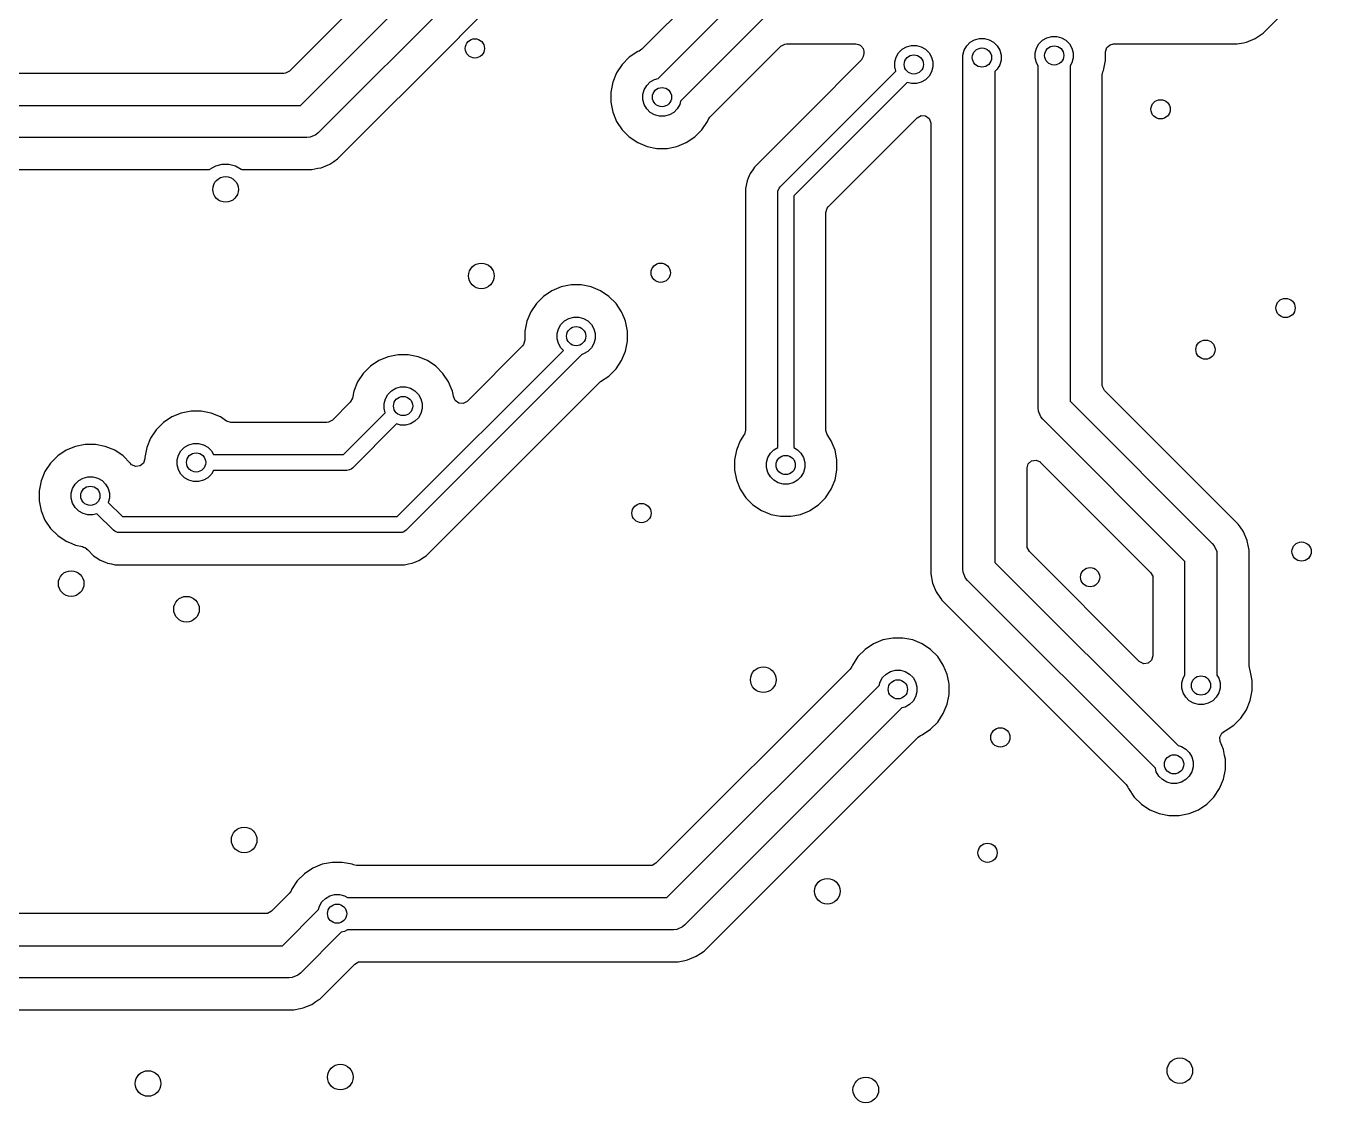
# Model space of a CAD drawing. Extents: x 2.03 to 8.88, y -5.74 to -2.97.
# Drawn here: x 7.358 to 8.165, y -4.299 to -3.638 of the extents above; entities that cross this region are included whole.
import ezdxf

# ---------------------------------------------------------------- set-up
doc = ezdxf.new("R2010")
doc.units = 0
doc.header["$MEASUREMENT"] = 0
doc.layers.add('BLACK', color=7, linetype='CONTINUOUS')

msp = doc.modelspace()

# ---------------------------------------------------------------- linework, layer by layer
at = {"layer": 'BLACK', "linetype": 'CONTINUOUS'}
for p, q in [((7.62771, -3.55767), (7.5199, -3.66548)), ((7.52663, -3.68661), (7.64562, -3.56762)), ((7.65954, -3.58154), (7.53767, -3.70342)), ((8.11805, -3.64224), (8.16517, -3.59512)), ((7.77754, -3.61099), (7.73641, -3.65212)), ((7.74636, -3.67003), (7.80406, -3.61233)), ((7.62685, -3.6421), (7.648, -3.62095)), ((7.8151, -3.62913), (7.76028, -3.68395)), ((7.54954, -3.71941), (7.62438, -3.64457)), ((7.62438, -3.64457), (7.62449, -3.64438)), ((7.62449, -3.64438), (7.62667, -3.6422)), ((7.62667, -3.6422), (7.62685, -3.6421)), ((7.93818, -3.64781), (7.94085, -3.64627)), ((7.94085, -3.64627), (7.94382, -3.64547)), ((7.94382, -3.64547), (7.94691, -3.64547)), ((7.94691, -3.64547), (7.94989, -3.64627)), ((7.94989, -3.64627), (7.95256, -3.64781)), ((7.98039, -3.64872), (7.98257, -3.64654)), ((7.98257, -3.64654), (7.98524, -3.64499)), ((7.98524, -3.64499), (7.98822, -3.6442)), ((7.98822, -3.6442), (7.99131, -3.6442)), ((7.99131, -3.6442), (7.99428, -3.64499)), ((7.99428, -3.64499), (7.99695, -3.64654)), ((7.99695, -3.64654), (7.99913, -3.64872)), ((8.10783, -3.6477), (8.11321, -3.64548)), ((8.11321, -3.64548), (8.11575, -3.64377)), ((8.11575, -3.64377), (8.11805, -3.64224)), ((7.73389, -3.65357), (7.72873, -3.65702)), ((7.73482, -3.65318), (7.73389, -3.65357)), ((7.73389, -3.65357), (7.73389, -3.65357)), ((7.73641, -3.65212), (7.73482, -3.65318)), ((7.77819, -3.69391), (7.82183, -3.65027)), ((7.82183, -3.65027), (7.82425, -3.64895)), ((7.82425, -3.64895), (7.82528, -3.64884)), ((7.82528, -3.64884), (7.86796, -3.64884)), ((7.86796, -3.64884), (7.86876, -3.64907)), ((7.86876, -3.64907), (7.86959, -3.64912)), ((7.86959, -3.64912), (7.87005, -3.64945)), ((7.87005, -3.64945), (7.8706, -3.64961)), ((7.8706, -3.64961), (7.87115, -3.65024)), ((7.87115, -3.65024), (7.87182, -3.65073)), ((7.87182, -3.65073), (7.87203, -3.65126)), ((7.87203, -3.65126), (7.8724, -3.65169)), ((7.87275, -3.65467), (7.87237, -3.6566)), ((7.8724, -3.65169), (7.87252, -3.65251)), ((7.87252, -3.65251), (7.87283, -3.65329)), ((7.8728, -3.65442), (7.87275, -3.65467)), ((7.87283, -3.65329), (7.87277, -3.65426)), ((7.87277, -3.65426), (7.8728, -3.65442)), ((7.89263, -3.6569), (7.89417, -3.65423)), ((7.89417, -3.65423), (7.89635, -3.65205)), ((7.89635, -3.65205), (7.89902, -3.65051)), ((7.89902, -3.65051), (7.902, -3.64971)), ((7.902, -3.64971), (7.90508, -3.64971)), ((7.90508, -3.64971), (7.90806, -3.65051)), ((7.90806, -3.65051), (7.91073, -3.65205)), ((7.91073, -3.65205), (7.91291, -3.65423)), ((7.91291, -3.65423), (7.91446, -3.6569)), ((7.93366, -3.65564), (7.93445, -3.65266)), ((7.93445, -3.65266), (7.936, -3.64999)), ((7.936, -3.64999), (7.93818, -3.64781)), ((7.95256, -3.64781), (7.95474, -3.64999)), ((7.95474, -3.64999), (7.95628, -3.65266)), ((7.95628, -3.65266), (7.95708, -3.65564)), ((7.97805, -3.65436), (7.97885, -3.65139)), ((7.97805, -3.65745), (7.97805, -3.65436)), ((7.97885, -3.65139), (7.98039, -3.64872)), ((7.99913, -3.64872), (8.00068, -3.65139)), ((8.00068, -3.65139), (8.00147, -3.65436)), ((8.00147, -3.65436), (8.00147, -3.65745)), ((8.02128, -3.65372), (8.02205, -3.65108)), ((8.02128, -3.65901), (8.02128, -3.65372)), ((8.02205, -3.65108), (8.02413, -3.64928)), ((8.02413, -3.64928), (8.02616, -3.64884)), ((8.02616, -3.64884), (8.10212, -3.64884)), ((8.10212, -3.64884), (8.10596, -3.64807)), ((8.10596, -3.64807), (8.10783, -3.6477)), ((7.72434, -3.66141), (7.72089, -3.66657)), ((7.72873, -3.65702), (7.72434, -3.66141)), ((7.72434, -3.66141), (7.72434, -3.66141)), ((7.72873, -3.65702), (7.72873, -3.65702)), ((7.87103, -3.6591), (7.8397, -3.69044)), ((7.87109, -3.65904), (7.87103, -3.6591)), ((7.87237, -3.6566), (7.87109, -3.65904)), ((7.89183, -3.65988), (7.89263, -3.6569)), ((7.89183, -3.66296), (7.89183, -3.65988)), ((7.89251, -3.66549), (7.89183, -3.66296)), ((7.91446, -3.6569), (7.91525, -3.65988)), ((7.91525, -3.66296), (7.91446, -3.66594)), ((7.91525, -3.65988), (7.91525, -3.66296)), ((7.93366, -3.65872), (7.93366, -3.65564)), ((7.93368, -3.65882), (7.93366, -3.65872)), ((7.93366, -3.65904), (7.93368, -3.65882)), ((7.93366, -3.97146), (7.93366, -3.65904)), ((7.95628, -3.6617), (7.95474, -3.66437)), ((7.95708, -3.65872), (7.95628, -3.6617)), ((7.95708, -3.65564), (7.95708, -3.65872)), ((7.97885, -3.66043), (7.97805, -3.65745)), ((7.97992, -3.66228), (7.97885, -3.66043)), ((7.97992, -3.87244), (7.97992, -3.66228)), ((8.00068, -3.66043), (7.99961, -3.66228)), ((7.99961, -3.66228), (7.99961, -3.86836)), ((8.00147, -3.65745), (8.00068, -3.66043)), ((8.02007, -3.6651), (8.02128, -3.65901)), ((7.51645, -3.66691), (7.25678, -3.66691)), ((7.51749, -3.6668), (7.51645, -3.66691)), ((7.5199, -3.66548), (7.51749, -3.6668)), ((7.72089, -3.66657), (7.71851, -3.6723)), ((7.72089, -3.66657), (7.72089, -3.66657)), ((7.74163, -3.67213), (7.7443, -3.67058)), ((7.7443, -3.67058), (7.74636, -3.67003)), ((7.82132, -3.73668), (7.89251, -3.66549)), ((7.91073, -3.67079), (7.90806, -3.67233)), ((7.91291, -3.66861), (7.91073, -3.67079)), ((7.91446, -3.66594), (7.91291, -3.66861)), ((7.95474, -3.66437), (7.95335, -3.66576)), ((7.95335, -3.66576), (7.95335, -3.96738)), ((8.01931, -3.6679), (8.01968, -3.66603)), ((8.01931, -3.85818), (8.01931, -3.6679)), ((8.01968, -3.66603), (8.02007, -3.6651)), ((7.71851, -3.6723), (7.7173, -3.67839)), ((7.7173, -3.67839), (7.7173, -3.6846)), ((7.71851, -3.6723), (7.71851, -3.6723)), ((7.73711, -3.67995), (7.73791, -3.67698)), ((7.73791, -3.67698), (7.73945, -3.67431)), ((7.73945, -3.67431), (7.74163, -3.67213)), ((7.89947, -3.67245), (7.82972, -3.7422)), ((7.902, -3.67313), (7.89947, -3.67245)), ((7.90508, -3.67313), (7.902, -3.67313)), ((7.90806, -3.67233), (7.90508, -3.67313)), ((7.2466, -3.68661), (7.52663, -3.68661)), ((7.7173, -3.6846), (7.71851, -3.69069)), ((7.73711, -3.68304), (7.73711, -3.67995)), ((7.73791, -3.68602), (7.73711, -3.68304)), ((7.73945, -3.68869), (7.73791, -3.68602)), ((7.75973, -3.68602), (7.75819, -3.68869)), ((7.76028, -3.68395), (7.75973, -3.68602)), ((7.71851, -3.69069), (7.71851, -3.69069)), ((7.71851, -3.69069), (7.72089, -3.69642)), ((7.74163, -3.69087), (7.73945, -3.68869)), ((7.7443, -3.69241), (7.74163, -3.69087)), ((7.74728, -3.69321), (7.7443, -3.69241)), ((7.75036, -3.69321), (7.74728, -3.69321)), ((7.75334, -3.69241), (7.75036, -3.69321)), ((7.75601, -3.69087), (7.75334, -3.69241)), ((7.75819, -3.68869), (7.75601, -3.69087)), ((7.77675, -3.69642), (7.77713, -3.69549)), ((7.77713, -3.69549), (7.77819, -3.69391)), ((7.8397, -3.69044), (7.80911, -3.72103)), ((7.85086, -3.74893), (7.90562, -3.69416)), ((7.90562, -3.69416), (7.90804, -3.69285)), ((7.90804, -3.69285), (7.91078, -3.69304)), ((7.91078, -3.69304), (7.91298, -3.69469)), ((7.91298, -3.69469), (7.91394, -3.69727)), ((7.53767, -3.70342), (7.53618, -3.70464)), ((7.72089, -3.69642), (7.72089, -3.69642)), ((7.72089, -3.69642), (7.72434, -3.70159)), ((7.72434, -3.70159), (7.72434, -3.70159)), ((7.72434, -3.70159), (7.72873, -3.70598)), ((7.76891, -3.70598), (7.7733, -3.70159)), ((7.7733, -3.70159), (7.77675, -3.69642)), ((7.91394, -3.69727), (7.91396, -3.69762)), ((7.91396, -3.69762), (7.91396, -3.97437)), ((7.53071, -3.7063), (7.24252, -3.7063)), ((7.53263, -3.70611), (7.53071, -3.7063)), ((7.53618, -3.70464), (7.53263, -3.70611)), ((7.53618, -3.70464), (7.53618, -3.70464)), ((7.72873, -3.70598), (7.72873, -3.70598)), ((7.72873, -3.70598), (7.73389, -3.70942)), ((7.73389, -3.70942), (7.73389, -3.70943)), ((7.73389, -3.70943), (7.73963, -3.7118)), ((7.75801, -3.7118), (7.76375, -3.70942)), ((7.76375, -3.70942), (7.76891, -3.70598)), ((7.54712, -3.72103), (7.54954, -3.71941)), ((7.73963, -3.7118), (7.73963, -3.7118)), ((7.73963, -3.7118), (7.74571, -3.71301)), ((7.74571, -3.71301), (7.74571, -3.71301)), ((7.74571, -3.71301), (7.74571, -3.71301)), ((7.74571, -3.71301), (7.75192, -3.71301)), ((7.75192, -3.71301), (7.75801, -3.7118)), ((7.75192, -3.71301), (7.75192, -3.71301)), ((7.23961, -3.726), (7.47081, -3.726)), ((7.47081, -3.726), (7.47112, -3.7257)), ((7.47112, -3.7257), (7.47468, -3.72364)), ((7.47468, -3.72364), (7.47865, -3.72258)), ((7.47865, -3.72258), (7.48276, -3.72258)), ((7.48276, -3.72258), (7.48674, -3.72364)), ((7.48674, -3.72364), (7.4903, -3.7257)), ((7.4903, -3.7257), (7.4906, -3.726)), ((7.4906, -3.726), (7.53362, -3.726)), ((7.53362, -3.726), (7.53746, -3.72524)), ((7.53746, -3.72524), (7.53933, -3.72487)), ((7.53933, -3.72487), (7.5447, -3.72264)), ((7.5447, -3.72264), (7.54712, -3.72103)), ((7.80456, -3.72613), (7.80298, -3.72849)), ((7.80567, -3.72446), (7.80456, -3.72613)), ((7.80456, -3.72613), (7.80456, -3.72613)), ((7.80749, -3.72264), (7.80567, -3.72446)), ((7.8091, -3.72103), (7.80749, -3.72264)), ((7.80911, -3.72103), (7.8091, -3.72103)), ((7.80112, -3.73297), (7.80018, -3.73773)), ((7.80184, -3.73126), (7.80112, -3.73297)), ((7.80112, -3.73297), (7.80112, -3.73297)), ((7.80241, -3.72987), (7.80184, -3.73126)), ((7.80298, -3.72849), (7.80241, -3.72987)), ((7.80018, -3.73773), (7.80018, -3.88613)), ((7.81988, -3.74016), (7.81998, -3.7392)), ((7.81988, -3.8968), (7.81988, -3.74016)), ((7.81998, -3.7392), (7.82071, -3.73742)), ((7.82071, -3.73742), (7.82132, -3.73668)), ((7.82071, -3.73742), (7.82071, -3.73742)), ((7.82972, -3.7422), (7.82972, -3.8968)), ((7.84943, -3.75238), (7.8502, -3.74974)), ((7.8502, -3.74974), (7.85086, -3.74893)), ((7.84943, -3.88613), (7.84943, -3.75238)), ((7.68117, -3.80042), (7.67601, -3.80387)), ((7.6869, -3.79804), (7.68117, -3.80042)), ((7.68117, -3.80042), (7.68117, -3.80042)), ((7.69299, -3.79683), (7.6869, -3.79804)), ((7.6869, -3.79804), (7.6869, -3.79804)), ((7.6992, -3.79683), (7.69299, -3.79683)), ((7.69299, -3.79683), (7.69299, -3.79683)), ((7.70529, -3.79804), (7.6992, -3.79683)), ((7.6992, -3.79683), (7.6992, -3.79683)), ((7.71103, -3.80042), (7.70529, -3.79804)), ((7.70529, -3.79804), (7.70529, -3.79804)), ((7.71619, -3.80387), (7.71103, -3.80042)), ((7.71103, -3.80042), (7.71103, -3.80042)), ((7.67162, -3.80826), (7.66817, -3.81342)), ((7.67601, -3.80387), (7.67162, -3.80826)), ((7.67162, -3.80826), (7.67162, -3.80826)), ((7.67601, -3.80387), (7.67601, -3.80387)), ((7.72058, -3.80826), (7.71619, -3.80387)), ((7.71619, -3.80387), (7.71619, -3.80387)), ((7.72403, -3.81342), (7.72058, -3.80826)), ((7.72058, -3.80826), (7.72058, -3.80826)), ((7.66817, -3.81342), (7.66579, -3.81915)), ((7.66817, -3.81342), (7.66817, -3.81342)), ((7.69158, -3.81743), (7.69456, -3.81664)), ((7.69456, -3.81664), (7.69764, -3.81664)), ((7.69764, -3.81664), (7.70062, -3.81743)), ((7.72557, -3.81715), (7.72403, -3.81342)), ((7.72403, -3.81342), (7.72403, -3.81342)), ((7.66579, -3.81915), (7.66458, -3.82524)), ((7.66579, -3.81915), (7.66579, -3.81915)), ((7.68439, -3.8268), (7.68519, -3.82383)), ((7.68519, -3.82383), (7.68673, -3.82116)), ((7.68673, -3.82116), (7.68891, -3.81898)), ((7.68891, -3.81898), (7.69158, -3.81743)), ((7.70062, -3.81743), (7.70329, -3.81898)), ((7.70329, -3.81898), (7.70547, -3.82116)), ((7.70547, -3.82116), (7.70701, -3.82383)), ((7.70701, -3.82383), (7.70781, -3.8268)), ((7.7264, -3.81915), (7.72557, -3.81715)), ((7.72761, -3.82524), (7.7264, -3.81915)), ((7.66458, -3.83085), (7.66381, -3.83349)), ((7.66458, -3.82524), (7.66458, -3.83085)), ((7.68439, -3.82989), (7.68439, -3.8268)), ((7.68519, -3.83287), (7.68439, -3.82989)), ((7.70781, -3.82989), (7.70701, -3.83287)), ((7.70781, -3.8268), (7.70781, -3.82989)), ((7.7264, -3.83754), (7.72761, -3.83145)), ((7.72761, -3.83145), (7.72761, -3.82524)), ((7.72761, -3.82524), (7.72761, -3.82524)), ((7.72761, -3.82524), (7.72761, -3.82524)), ((7.58666, -3.83974), (7.58057, -3.84096)), ((7.58615, -3.93917), (7.68826, -3.83707)), ((7.59287, -3.83974), (7.58666, -3.83974)), ((7.58666, -3.83974), (7.58666, -3.83974)), ((7.69958, -3.83967), (7.59167, -3.94757)), ((7.59896, -3.84096), (7.59287, -3.83974)), ((7.59287, -3.83974), (7.59287, -3.83974)), ((7.66315, -3.83431), (7.62907, -3.86839)), ((7.66381, -3.83349), (7.66315, -3.83431)), ((7.68673, -3.83554), (7.68519, -3.83287)), ((7.68826, -3.83707), (7.68673, -3.83554)), ((7.69971, -3.8395), (7.69958, -3.83967)), ((7.70062, -3.83926), (7.69971, -3.8395)), ((7.70329, -3.83772), (7.70062, -3.83926)), ((7.70547, -3.83554), (7.70329, -3.83772)), ((7.70701, -3.83287), (7.70547, -3.83554)), ((7.72403, -3.84327), (7.7264, -3.83754)), ((7.56967, -3.84678), (7.56528, -3.85117)), ((7.57484, -3.84333), (7.56967, -3.84678)), ((7.56967, -3.84678), (7.56967, -3.84678)), ((7.58057, -3.84096), (7.57484, -3.84333)), ((7.57484, -3.84333), (7.57484, -3.84333)), ((7.58057, -3.84096), (7.58057, -3.84096)), ((7.60469, -3.84333), (7.59896, -3.84096)), ((7.59896, -3.84096), (7.59896, -3.84096)), ((7.60985, -3.84678), (7.60469, -3.84333)), ((7.60469, -3.84333), (7.60469, -3.84333)), ((7.61424, -3.85117), (7.60985, -3.84678)), ((7.60985, -3.84678), (7.60985, -3.84678)), ((7.71619, -3.85283), (7.72058, -3.84844)), ((7.72058, -3.84844), (7.72403, -3.84327)), ((7.56183, -3.85633), (7.55946, -3.86207)), ((7.56528, -3.85117), (7.56183, -3.85633)), ((7.56183, -3.85633), (7.56183, -3.85633)), ((7.56528, -3.85117), (7.56528, -3.85117)), ((7.6076, -3.95951), (7.71011, -3.857)), ((7.61769, -3.85633), (7.61424, -3.85117)), ((7.61424, -3.85117), (7.61424, -3.85117)), ((7.61937, -3.86038), (7.61769, -3.85633)), ((7.61769, -3.85633), (7.61769, -3.85633)), ((7.71011, -3.857), (7.71085, -3.85639)), ((7.71085, -3.85639), (7.71103, -3.85627)), ((7.71103, -3.85627), (7.71619, -3.85283)), ((7.71103, -3.85627), (7.71103, -3.85627)), ((7.55946, -3.86207), (7.55859, -3.86645)), ((7.55946, -3.86207), (7.55946, -3.86207)), ((7.57885, -3.86674), (7.58039, -3.86407)), ((7.58039, -3.86407), (7.58257, -3.86189)), ((7.58257, -3.86189), (7.58524, -3.86035)), ((7.58524, -3.86035), (7.58822, -3.85955)), ((7.58822, -3.85955), (7.59131, -3.85955)), ((7.59131, -3.85955), (7.59428, -3.86035)), ((7.59428, -3.86035), (7.59695, -3.86189)), ((7.59695, -3.86189), (7.59913, -3.86407)), ((7.59913, -3.86407), (7.60068, -3.86674)), ((7.62007, -3.86207), (7.61937, -3.86038)), ((7.6207, -3.86526), (7.62007, -3.86207)), ((8.01942, -3.85922), (8.01931, -3.85818)), ((8.02074, -3.86163), (8.01942, -3.85922)), ((8.10287, -3.94376), (8.02074, -3.86163)), ((7.55725, -3.86895), (7.54635, -3.87985)), ((7.55731, -3.86888), (7.55725, -3.86895)), ((7.55859, -3.86645), (7.55731, -3.86888)), ((7.57805, -3.86972), (7.57885, -3.86674)), ((7.57805, -3.8728), (7.57805, -3.86972)), ((7.57873, -3.87533), (7.57805, -3.8728)), ((7.60068, -3.86674), (7.60147, -3.86972)), ((7.60147, -3.8728), (7.60068, -3.87578)), ((7.60147, -3.86972), (7.60147, -3.8728)), ((7.62083, -3.86589), (7.6207, -3.86526)), ((7.62171, -3.86786), (7.62083, -3.86589)), ((7.62391, -3.86951), (7.62171, -3.86786)), ((7.62665, -3.86971), (7.62391, -3.86951)), ((7.62907, -3.86839), (7.62665, -3.86971)), ((7.98011, -3.87436), (7.97992, -3.87244)), ((7.99961, -3.86836), (8.08688, -3.95564)), ((7.44767, -3.87798), (7.44251, -3.88143)), ((7.45341, -3.8756), (7.44767, -3.87798)), ((7.44767, -3.87798), (7.44767, -3.87798)), ((7.45949, -3.87439), (7.45341, -3.8756)), ((7.45341, -3.8756), (7.45341, -3.8756)), ((7.4657, -3.87439), (7.45949, -3.87439)), ((7.45949, -3.87439), (7.45949, -3.87439)), ((7.47179, -3.8756), (7.4657, -3.87439)), ((7.4657, -3.87439), (7.4657, -3.87439)), ((7.47753, -3.87798), (7.47179, -3.8756)), ((7.47179, -3.8756), (7.47179, -3.8756)), ((7.48124, -3.88046), (7.47753, -3.87798)), ((7.47753, -3.87798), (7.47753, -3.87798)), ((7.48131, -3.8805), (7.48124, -3.88046)), ((7.48395, -3.88128), (7.48131, -3.8805)), ((7.54393, -3.88117), (7.5429, -3.88128)), ((7.54635, -3.87985), (7.54393, -3.88117)), ((7.55308, -3.90098), (7.57873, -3.87533)), ((7.59695, -3.88063), (7.59428, -3.88217)), ((7.59913, -3.87845), (7.59695, -3.88063)), ((7.60068, -3.87578), (7.59913, -3.87845)), ((7.98158, -3.87791), (7.98011, -3.87436)), ((7.9828, -3.8794), (7.98158, -3.87791)), ((7.98158, -3.87791), (7.98158, -3.87791)), ((8.07008, -3.96668), (7.9828, -3.8794)), ((7.43812, -3.88582), (7.43467, -3.89098)), ((7.44251, -3.88143), (7.43812, -3.88582)), ((7.43812, -3.88582), (7.43812, -3.88582)), ((7.44251, -3.88143), (7.44251, -3.88143)), ((7.5429, -3.88128), (7.48395, -3.88128)), ((7.58569, -3.88229), (7.5586, -3.90939)), ((7.58822, -3.88297), (7.58569, -3.88229)), ((7.59131, -3.88297), (7.58822, -3.88297)), ((7.59428, -3.88217), (7.59131, -3.88297)), ((7.79935, -3.88884), (7.79687, -3.89255)), ((7.7994, -3.88877), (7.79935, -3.88884)), ((7.80018, -3.88613), (7.7994, -3.88877)), ((7.84943, -3.88622), (7.84943, -3.88613)), ((7.85025, -3.88884), (7.84943, -3.88622)), ((7.85273, -3.89255), (7.85025, -3.88884)), ((7.38844, -3.89607), (7.38271, -3.89845)), ((7.38845, -3.89607), (7.38844, -3.89607)), ((7.39453, -3.89486), (7.38845, -3.89607)), ((7.40074, -3.89486), (7.39453, -3.89486)), ((7.39453, -3.89486), (7.39453, -3.89486)), ((7.40683, -3.89607), (7.40074, -3.89486)), ((7.40074, -3.89486), (7.40074, -3.89486)), ((7.41257, -3.89845), (7.40683, -3.89607)), ((7.40683, -3.89607), (7.40683, -3.89607)), ((7.43229, -3.89671), (7.43108, -3.9028)), ((7.43467, -3.89098), (7.43229, -3.89671)), ((7.43229, -3.89671), (7.43229, -3.89671)), ((7.43467, -3.89098), (7.43467, -3.89098)), ((7.45323, -3.89872), (7.45541, -3.89654)), ((7.45541, -3.89654), (7.45808, -3.89499)), ((7.45808, -3.89499), (7.46106, -3.8942)), ((7.46106, -3.8942), (7.46414, -3.8942)), ((7.46414, -3.8942), (7.46712, -3.89499)), ((7.46712, -3.89499), (7.46979, -3.89654)), ((7.46979, -3.89654), (7.47197, -3.89872)), ((7.79687, -3.89255), (7.7945, -3.89829)), ((7.79687, -3.89255), (7.79687, -3.89255)), ((7.81761, -3.89811), (7.81988, -3.8968)), ((7.82972, -3.8968), (7.83199, -3.89811)), ((7.85454, -3.89691), (7.85273, -3.89255)), ((7.85273, -3.89255), (7.85273, -3.89255)), ((7.85273, -3.89255), (7.85273, -3.89255)), ((7.85511, -3.89829), (7.85454, -3.89691)), ((7.37755, -3.9019), (7.37316, -3.90629)), ((7.38271, -3.89845), (7.37755, -3.9019)), ((7.37755, -3.9019), (7.37755, -3.9019)), ((7.38271, -3.89845), (7.38271, -3.89845)), ((7.41773, -3.9019), (7.41257, -3.89845)), ((7.41257, -3.89845), (7.41257, -3.89845)), ((7.42212, -3.90629), (7.41773, -3.9019)), ((7.41773, -3.9019), (7.41773, -3.9019)), ((7.43108, -3.90361), (7.43031, -3.90625)), ((7.43108, -3.9028), (7.43108, -3.90361)), ((7.45089, -3.90436), (7.45169, -3.90139)), ((7.45089, -3.90745), (7.45089, -3.90436)), ((7.45169, -3.90139), (7.45323, -3.89872)), ((7.47197, -3.89872), (7.47328, -3.90098)), ((7.47328, -3.90098), (7.55308, -3.90098)), ((7.7945, -3.89829), (7.79329, -3.90438)), ((7.79329, -3.90438), (7.79329, -3.91058)), ((7.7945, -3.89829), (7.7945, -3.89829)), ((7.81309, -3.90594), (7.81389, -3.90296)), ((7.81389, -3.90296), (7.81543, -3.90029)), ((7.81543, -3.90029), (7.81761, -3.89811)), ((7.83199, -3.89811), (7.83417, -3.90029)), ((7.83417, -3.90029), (7.83572, -3.90296)), ((7.83572, -3.90296), (7.83651, -3.90594)), ((7.85632, -3.90438), (7.85511, -3.89829)), ((7.85632, -3.91058), (7.85632, -3.90438)), ((7.85632, -3.90438), (7.85632, -3.90438)), ((7.85632, -3.90438), (7.85632, -3.90438)), ((7.97383, -3.90666), (7.97591, -3.90486)), ((7.97591, -3.90486), (7.97863, -3.90447)), ((7.97863, -3.90447), (7.98113, -3.90561)), ((7.36971, -3.91145), (7.36733, -3.91718)), ((7.37316, -3.90629), (7.36971, -3.91145)), ((7.36971, -3.91145), (7.36971, -3.91145)), ((7.37316, -3.90629), (7.37316, -3.90629)), ((7.42214, -3.90632), (7.42212, -3.90629)), ((7.42212, -3.90629), (7.42212, -3.90629)), ((7.42222, -3.90641), (7.42214, -3.90632)), ((7.42227, -3.90647), (7.42222, -3.90641)), ((7.423, -3.9073), (7.42227, -3.90647)), ((7.42227, -3.90647), (7.42227, -3.90647)), ((7.42551, -3.90844), (7.423, -3.9073)), ((7.42823, -3.90805), (7.42551, -3.90844)), ((7.43031, -3.90625), (7.42823, -3.90805)), ((7.45169, -3.91043), (7.45089, -3.90745)), ((7.45323, -3.9131), (7.45169, -3.91043)), ((7.45541, -3.91528), (7.45323, -3.9131)), ((7.47197, -3.9131), (7.46979, -3.91528)), ((7.47328, -3.91083), (7.47197, -3.9131)), ((7.55512, -3.91083), (7.47328, -3.91083)), ((7.55608, -3.91073), (7.55512, -3.91083)), ((7.55682, -3.91043), (7.55608, -3.91073)), ((7.55608, -3.91073), (7.55608, -3.91073)), ((7.55785, -3.91), (7.55682, -3.91043)), ((7.5586, -3.90939), (7.55785, -3.91)), ((7.55785, -3.91), (7.55785, -3.91)), ((7.79329, -3.91058), (7.7945, -3.91667)), ((7.81309, -3.90902), (7.81309, -3.90594)), ((7.81389, -3.912), (7.81309, -3.90902)), ((7.81543, -3.91467), (7.81389, -3.912)), ((7.83572, -3.912), (7.83417, -3.91467)), ((7.83651, -3.90902), (7.83572, -3.912)), ((7.83651, -3.90594), (7.83651, -3.90902)), ((7.85511, -3.91667), (7.85632, -3.91058)), ((7.97305, -3.9093), (7.97383, -3.90666)), ((7.97305, -3.9572), (7.97305, -3.9093)), ((7.98113, -3.90561), (7.98139, -3.90585)), ((7.98139, -3.90585), (8.04894, -3.97341)), ((7.36733, -3.91719), (7.36612, -3.92327)), ((7.36733, -3.91718), (7.36733, -3.91719)), ((7.38673, -3.92186), (7.38827, -3.91919)), ((7.38827, -3.91919), (7.39045, -3.91701)), ((7.39045, -3.91701), (7.39312, -3.91547)), ((7.39312, -3.91547), (7.3961, -3.91467)), ((7.3961, -3.91467), (7.39918, -3.91467)), ((7.39918, -3.91467), (7.40216, -3.91547)), ((7.40216, -3.91547), (7.40483, -3.91701)), ((7.40483, -3.91701), (7.40701, -3.91919)), ((7.40701, -3.91919), (7.40855, -3.92186)), ((7.45808, -3.91682), (7.45541, -3.91528)), ((7.46106, -3.91762), (7.45808, -3.91682)), ((7.46414, -3.91762), (7.46106, -3.91762)), ((7.46712, -3.91682), (7.46414, -3.91762)), ((7.46979, -3.91528), (7.46712, -3.91682)), ((7.7945, -3.91667), (7.7945, -3.91667)), ((7.7945, -3.91667), (7.79687, -3.92241)), ((7.81761, -3.91685), (7.81543, -3.91467)), ((7.82028, -3.91839), (7.81761, -3.91685)), ((7.82326, -3.91919), (7.82028, -3.91839)), ((7.82634, -3.91919), (7.82326, -3.91919)), ((7.82932, -3.91839), (7.82634, -3.91919)), ((7.83199, -3.91685), (7.82932, -3.91839)), ((7.83417, -3.91467), (7.83199, -3.91685)), ((7.85273, -3.92241), (7.85511, -3.91667)), ((7.36612, -3.92327), (7.36612, -3.92948)), ((7.36612, -3.92948), (7.36733, -3.93557)), ((7.38593, -3.92484), (7.38673, -3.92186)), ((7.38593, -3.92792), (7.38593, -3.92484)), ((7.38673, -3.9309), (7.38593, -3.92792)), ((7.40855, -3.92186), (7.40935, -3.92484)), ((7.40935, -3.92792), (7.40867, -3.93045)), ((7.40935, -3.92484), (7.40935, -3.92792)), ((7.79687, -3.92241), (7.79687, -3.92241)), ((7.79687, -3.92241), (7.80032, -3.92757)), ((7.80032, -3.92757), (7.80032, -3.92757)), ((7.80032, -3.92757), (7.80471, -3.93196)), ((7.84489, -3.93196), (7.84928, -3.92757)), ((7.84928, -3.92757), (7.85273, -3.92241)), ((7.36733, -3.93557), (7.36733, -3.93557)), ((7.36733, -3.93557), (7.36971, -3.94131)), ((7.38827, -3.93357), (7.38673, -3.9309)), ((7.39045, -3.93575), (7.38827, -3.93357)), ((7.39312, -3.93729), (7.39045, -3.93575)), ((7.3961, -3.93809), (7.39312, -3.93729)), ((7.40171, -3.93741), (7.39918, -3.93809)), ((7.41187, -3.94757), (7.40171, -3.93741)), ((7.40867, -3.93045), (7.41739, -3.93917)), ((7.80471, -3.93196), (7.80471, -3.93196)), ((7.80471, -3.93196), (7.80987, -3.93541)), ((7.80987, -3.93541), (7.80988, -3.93541)), ((7.80988, -3.93541), (7.81477, -3.93744)), ((7.81477, -3.93744), (7.81561, -3.93778)), ((7.834, -3.93778), (7.83934, -3.93557)), ((7.83934, -3.93557), (7.83973, -3.93541)), ((7.83973, -3.93541), (7.84489, -3.93196)), ((7.83973, -3.93541), (7.83973, -3.93541)), ((7.83973, -3.93541), (7.83973, -3.93541)), ((7.36971, -3.94131), (7.36971, -3.94131)), ((7.36971, -3.94131), (7.37316, -3.94647)), ((7.39918, -3.93809), (7.3961, -3.93809)), ((7.41739, -3.93917), (7.58615, -3.93917)), ((7.81561, -3.93778), (7.8217, -3.939)), ((7.8217, -3.939), (7.8217, -3.939)), ((7.8217, -3.939), (7.8217, -3.939)), ((7.8217, -3.939), (7.82791, -3.939)), ((7.82791, -3.939), (7.834, -3.93778)), ((7.82791, -3.939), (7.82791, -3.939)), ((8.10394, -3.94537), (8.10287, -3.94376)), ((8.10583, -3.94819), (8.10394, -3.94537)), ((7.37316, -3.94647), (7.37316, -3.94647)), ((7.37316, -3.94647), (7.37755, -3.95086)), ((7.37755, -3.95086), (7.37755, -3.95086)), ((7.37755, -3.95086), (7.38271, -3.95431)), ((7.41262, -3.94819), (7.41187, -3.94757)), ((7.41382, -3.94868), (7.41262, -3.94819)), ((7.41262, -3.94819), (7.41262, -3.94819)), ((7.41439, -3.94892), (7.41382, -3.94868)), ((7.41535, -3.94902), (7.41439, -3.94892)), ((7.41439, -3.94892), (7.41439, -3.94892)), ((7.58819, -3.94902), (7.41535, -3.94902)), ((7.58915, -3.94892), (7.58819, -3.94902)), ((7.58972, -3.94868), (7.58915, -3.94892)), ((7.58915, -3.94892), (7.58915, -3.94892)), ((7.59092, -3.94819), (7.58972, -3.94868)), ((7.59167, -3.94757), (7.59092, -3.94819)), ((7.59092, -3.94819), (7.59092, -3.94819)), ((8.10611, -3.9486), (8.10583, -3.94819)), ((8.1083, -3.95391), (8.10611, -3.9486)), ((7.38271, -3.95431), (7.38271, -3.95431)), ((7.38271, -3.95431), (7.38615, -3.95573)), ((7.38615, -3.95573), (7.38844, -3.95668)), ((7.38844, -3.95668), (7.39282, -3.95755)), ((7.39282, -3.95755), (7.39348, -3.9579)), ((7.39348, -3.9579), (7.39421, -3.95806)), ((7.39421, -3.95806), (7.3952, -3.95879)), ((7.3952, -3.95879), (7.39526, -3.95883)), ((7.39526, -3.95883), (7.39532, -3.95889)), ((7.39532, -3.95889), (7.3961, -3.95967)), ((7.3961, -3.95967), (7.3961, -3.95967)), ((7.3961, -3.95967), (7.39966, -3.96322)), ((7.60389, -3.96322), (7.60732, -3.95979)), ((7.60732, -3.95979), (7.6076, -3.95951)), ((7.60732, -3.95979), (7.60732, -3.95979)), ((7.6076, -3.95951), (7.6076, -3.95951)), ((7.97316, -3.95823), (7.97305, -3.9572)), ((7.97448, -3.96065), (7.97316, -3.95823)), ((8.04204, -4.02821), (7.97448, -3.96065)), ((8.08688, -3.95564), (8.0881, -3.95713)), ((8.0881, -3.95713), (8.08811, -3.95713)), ((8.08811, -3.95713), (8.08957, -3.96068)), ((8.08957, -3.96068), (8.08976, -3.9626)), ((8.10833, -3.95398), (8.1083, -3.95391)), ((8.10947, -3.95969), (8.10833, -3.95398)), ((8.10833, -3.95398), (8.10833, -3.95398)), ((8.10833, -3.95398), (8.10833, -3.95398)), ((8.10947, -4.03092), (8.10947, -3.95969)), ((7.39966, -3.96322), (7.39966, -3.96322)), ((7.39966, -3.96322), (7.40167, -3.96457)), ((7.40167, -3.96457), (7.40369, -3.96592)), ((7.40369, -3.96592), (7.40622, -3.96696)), ((7.40622, -3.96696), (7.40817, -3.96777)), ((7.40817, -3.96777), (7.41055, -3.96825)), ((7.41055, -3.96825), (7.41293, -3.96872)), ((7.41293, -3.96872), (7.59061, -3.96872)), ((7.59061, -3.96872), (7.59299, -3.96825)), ((7.59299, -3.96825), (7.59537, -3.96777)), ((7.59537, -3.96777), (7.59733, -3.96696)), ((7.59733, -3.96696), (7.59756, -3.96687)), ((7.59756, -3.96687), (7.59985, -3.96592)), ((7.59756, -3.96687), (7.59756, -3.96687)), ((7.59985, -3.96592), (7.60187, -3.96457)), ((7.59985, -3.96592), (7.59985, -3.96592)), ((7.59985, -3.96592), (7.59985, -3.96592)), ((7.60187, -3.96457), (7.60389, -3.96322)), ((7.95335, -3.96738), (8.06584, -4.07987)), ((8.07008, -4.03654), (8.07008, -3.96668)), ((8.08976, -3.9626), (8.08976, -4.03654)), ((7.91396, -3.97437), (7.91396, -3.97437)), ((7.91396, -3.97437), (7.91396, -3.97437)), ((7.91396, -3.97437), (7.91509, -3.98008)), ((7.93385, -3.97338), (7.93366, -3.97146)), ((7.93532, -3.97692), (7.93385, -3.97338)), ((7.93532, -3.97693), (7.93532, -3.97692)), ((7.93654, -3.97842), (7.93532, -3.97693)), ((8.04894, -3.97341), (8.05026, -3.97582)), ((8.05026, -3.97582), (8.05037, -3.97686)), ((8.05037, -3.97686), (8.05037, -4.02475)), ((7.91509, -3.98008), (7.91509, -3.98008)), ((7.91509, -3.98008), (7.91732, -3.98545)), ((7.91732, -3.98545), (7.91732, -3.98545)), ((7.91732, -3.98545), (7.91732, -3.98545)), ((7.91732, -3.98545), (7.9181, -3.98662)), ((8.05192, -4.09379), (7.93654, -3.97842)), ((7.9181, -3.98662), (7.92045, -3.99014)), ((7.92045, -3.99014), (7.92055, -3.99029)), ((7.92055, -3.99029), (7.92055, -3.99029)), ((7.92055, -3.99029), (8.03401, -4.10375)), ((7.87877, -4.01735), (7.87361, -4.0208)), ((7.88451, -4.01497), (7.87877, -4.01735)), ((7.87877, -4.01735), (7.87877, -4.01735)), ((7.8906, -4.01376), (7.88451, -4.01497)), ((7.88451, -4.01497), (7.88451, -4.01497)), ((7.8968, -4.01376), (7.8906, -4.01376)), ((7.8906, -4.01376), (7.8906, -4.01376)), ((7.90289, -4.01497), (7.8968, -4.01376)), ((7.8968, -4.01376), (7.8968, -4.01376)), ((7.90863, -4.01735), (7.90289, -4.01497)), ((7.90289, -4.01497), (7.90289, -4.01497)), ((7.91379, -4.0208), (7.90863, -4.01735)), ((7.90863, -4.01735), (7.90863, -4.01735)), ((7.86922, -4.02519), (7.86577, -4.03035)), ((7.87361, -4.0208), (7.86922, -4.02519)), ((7.86922, -4.02519), (7.86922, -4.02519)), ((7.87361, -4.0208), (7.87361, -4.0208)), ((7.91818, -4.02519), (7.91379, -4.0208)), ((7.91379, -4.0208), (7.91379, -4.0208)), ((7.92163, -4.03035), (7.91818, -4.02519)), ((7.91818, -4.02519), (7.91818, -4.02519)), ((8.05037, -4.02475), (8.0496, -4.02739)), ((7.86433, -4.03286), (7.7451, -4.15209)), ((7.86539, -4.03128), (7.86433, -4.03286)), ((7.86577, -4.03035), (7.86539, -4.03128)), ((7.86577, -4.03035), (7.86577, -4.03035)), ((7.88651, -4.03591), (7.88918, -4.03436)), ((7.88918, -4.03436), (7.89216, -4.03357)), ((7.89216, -4.03357), (7.89524, -4.03357)), ((7.89524, -4.03357), (7.89822, -4.03436)), ((7.89822, -4.03436), (7.90089, -4.03591)), ((7.92303, -4.03372), (7.92163, -4.03035)), ((7.92163, -4.03035), (7.92163, -4.03035)), ((7.92401, -4.03608), (7.92303, -4.03372)), ((8.0423, -4.02844), (8.04204, -4.02821)), ((8.0448, -4.02959), (8.0423, -4.02844)), ((8.04752, -4.0292), (8.0448, -4.02959)), ((8.0496, -4.02739), (8.04752, -4.0292)), ((8.10984, -4.03279), (8.10947, -4.03092)), ((8.11023, -4.03372), (8.10984, -4.03279)), ((8.11144, -4.03981), (8.11023, -4.03372)), ((8.11023, -4.03372), (8.11023, -4.03372)), ((8.11023, -4.03372), (8.11023, -4.03372)), ((7.88224, -4.04282), (7.88279, -4.04076)), ((7.88279, -4.04076), (7.88433, -4.03809)), ((7.88433, -4.03809), (7.88651, -4.03591)), ((7.90089, -4.03591), (7.90307, -4.03809)), ((7.90307, -4.03809), (7.90461, -4.04076)), ((7.90461, -4.04076), (7.90541, -4.04373)), ((7.92496, -4.04088), (7.92401, -4.03608)), ((7.92522, -4.04217), (7.92496, -4.04088)), ((7.92522, -4.04838), (7.92522, -4.04217)), ((7.92522, -4.04217), (7.92522, -4.04217)), ((7.92522, -4.04217), (7.92522, -4.04217)), ((8.06821, -4.04137), (8.06901, -4.03839)), ((8.06821, -4.04446), (8.06821, -4.04137)), ((8.06901, -4.03839), (8.07008, -4.03654)), ((8.08976, -4.03654), (8.09083, -4.03839)), ((8.09083, -4.03839), (8.09163, -4.04137)), ((8.09163, -4.04137), (8.09163, -4.04446)), ((8.11144, -4.04602), (8.11144, -4.03981)), ((8.11144, -4.03981), (8.11144, -4.03981)), ((8.11144, -4.03981), (8.11144, -4.03981)), ((7.75183, -4.17323), (7.88224, -4.04282)), ((7.90461, -4.0498), (7.90307, -4.05247)), ((7.90541, -4.04682), (7.90461, -4.0498)), ((7.90541, -4.04373), (7.90541, -4.04682)), ((7.92401, -4.05447), (7.92522, -4.04838)), ((8.06901, -4.04743), (8.06821, -4.04446)), ((8.07055, -4.0501), (8.06901, -4.04743)), ((8.07273, -4.05228), (8.07055, -4.0501)), ((8.08929, -4.0501), (8.08711, -4.05228)), ((8.09083, -4.04743), (8.08929, -4.0501)), ((8.09163, -4.04446), (8.09083, -4.04743)), ((8.11023, -4.05211), (8.11144, -4.04602)), ((7.89615, -4.05674), (7.76287, -4.19003)), ((7.89822, -4.05619), (7.89615, -4.05674)), ((7.90089, -4.05465), (7.89822, -4.05619)), ((7.90307, -4.05247), (7.90089, -4.05465)), ((7.92163, -4.0602), (7.92401, -4.05447)), ((8.0754, -4.05383), (8.07273, -4.05228)), ((8.07838, -4.05462), (8.0754, -4.05383)), ((8.08146, -4.05462), (8.07838, -4.05462)), ((8.08444, -4.05383), (8.08146, -4.05462)), ((8.08711, -4.05228), (8.08444, -4.05383)), ((8.1044, -4.063), (8.10785, -4.05784)), ((8.10785, -4.05784), (8.11023, -4.05211)), ((7.91379, -4.06976), (7.91818, -4.06537)), ((7.91818, -4.06537), (7.92163, -4.0602)), ((8.10001, -4.06739), (8.1044, -4.063)), ((7.77474, -4.20602), (7.90611, -4.07465)), ((7.90611, -4.07465), (7.9077, -4.07359)), ((7.9077, -4.07359), (7.90863, -4.0732)), ((7.90863, -4.0732), (7.91379, -4.06976)), ((8.09144, -4.07468), (8.09267, -4.07222)), ((8.09173, -4.07742), (8.09144, -4.07468)), ((8.09267, -4.07222), (8.09437, -4.07104)), ((8.09437, -4.07104), (8.09485, -4.07084)), ((8.09485, -4.07084), (8.10001, -4.06739)), ((8.06584, -4.07987), (8.06791, -4.08043)), ((8.06791, -4.08043), (8.07058, -4.08197)), ((8.07058, -4.08197), (8.07276, -4.08415)), ((8.09369, -4.08215), (8.09173, -4.07742)), ((8.09445, -4.08596), (8.09369, -4.08215)), ((8.07276, -4.08415), (8.0743, -4.08682)), ((8.0743, -4.08682), (8.0751, -4.0898)), ((8.0751, -4.0898), (8.0751, -4.09288)), ((8.0949, -4.08823), (8.09445, -4.08596)), ((8.0949, -4.09444), (8.0949, -4.08823)), ((8.0949, -4.08823), (8.0949, -4.08823)), ((8.0949, -4.08823), (8.0949, -4.08823)), ((8.05247, -4.09586), (8.05192, -4.09379)), ((8.05402, -4.09853), (8.05247, -4.09586)), ((8.0562, -4.10071), (8.05402, -4.09853)), ((8.07276, -4.09853), (8.07058, -4.10071)), ((8.0743, -4.09586), (8.07276, -4.09853)), ((8.0751, -4.09288), (8.0743, -4.09586)), ((8.09369, -4.10053), (8.0949, -4.09444)), ((8.03401, -4.10375), (8.03507, -4.10534)), ((8.03507, -4.10534), (8.03546, -4.10627)), ((8.03546, -4.10627), (8.03546, -4.10627)), ((8.03546, -4.10627), (8.03546, -4.10627)), ((8.03546, -4.10627), (8.03891, -4.11143)), ((8.05887, -4.10225), (8.0562, -4.10071)), ((8.06184, -4.10305), (8.05887, -4.10225)), ((8.06493, -4.10305), (8.06184, -4.10305)), ((8.06791, -4.10225), (8.06493, -4.10305)), ((8.07058, -4.10071), (8.06791, -4.10225)), ((8.08787, -4.11143), (8.09131, -4.10627)), ((8.09131, -4.10627), (8.09369, -4.10053)), ((8.03891, -4.11143), (8.03891, -4.11143)), ((8.03891, -4.11143), (8.0433, -4.11582)), ((8.08348, -4.11582), (8.08787, -4.11143)), ((8.0433, -4.11582), (8.0433, -4.11582)), ((8.0433, -4.11582), (8.04846, -4.11927)), ((8.04846, -4.11927), (8.04846, -4.11927)), ((8.04846, -4.11927), (8.05419, -4.12164)), ((8.05419, -4.12164), (8.05419, -4.12164)), ((8.05419, -4.12164), (8.06028, -4.12285)), ((8.06028, -4.12285), (8.06028, -4.12285)), ((8.06028, -4.12285), (8.06028, -4.12285)), ((8.06028, -4.12285), (8.06649, -4.12285)), ((8.06649, -4.12285), (8.07258, -4.12164)), ((8.06649, -4.12285), (8.06649, -4.12285)), ((8.07258, -4.12164), (8.07831, -4.11927)), ((8.07831, -4.11927), (8.08348, -4.11582)), ((7.53428, -4.15514), (7.52912, -4.15859)), ((7.54002, -4.15277), (7.53428, -4.15514)), ((7.53428, -4.15514), (7.53428, -4.15514)), ((7.54611, -4.15156), (7.54002, -4.15277)), ((7.54002, -4.15277), (7.54002, -4.15277)), ((7.55232, -4.15156), (7.54611, -4.15156)), ((7.54611, -4.15156), (7.54611, -4.15156)), ((7.55841, -4.15277), (7.55232, -4.15156)), ((7.55232, -4.15156), (7.55232, -4.15156)), ((7.55934, -4.15315), (7.55841, -4.15277)), ((7.55841, -4.15277), (7.55841, -4.15277)), ((7.55841, -4.15277), (7.55841, -4.15277)), ((7.5612, -4.15352), (7.55934, -4.15315)), ((7.74164, -4.15352), (7.5612, -4.15352)), ((7.74268, -4.15341), (7.74164, -4.15352)), ((7.7451, -4.15209), (7.74268, -4.15341)), ((7.52473, -4.16298), (7.52128, -4.16814)), ((7.52912, -4.15859), (7.52473, -4.16298)), ((7.52473, -4.16298), (7.52473, -4.16298)), ((7.52912, -4.15859), (7.52912, -4.15859)), ((7.51984, -4.17066), (7.50888, -4.18162)), ((7.5209, -4.16907), (7.51984, -4.17066)), ((7.52128, -4.16814), (7.5209, -4.16907)), ((7.52128, -4.16814), (7.52128, -4.16814)), ((7.54469, -4.17216), (7.54767, -4.17136)), ((7.54767, -4.17136), (7.55075, -4.17136)), ((7.55075, -4.17136), (7.55373, -4.17216)), ((7.53775, -4.18062), (7.5383, -4.17855)), ((7.5383, -4.17855), (7.53984, -4.17588)), ((7.53984, -4.17588), (7.54202, -4.1737)), ((7.54202, -4.1737), (7.54469, -4.17216)), ((7.55373, -4.17216), (7.55558, -4.17323)), ((7.55558, -4.17323), (7.75183, -4.17323)), ((7.50542, -4.18305), (7.34467, -4.18305)), ((7.50646, -4.18294), (7.50542, -4.18305)), ((7.50888, -4.18162), (7.50646, -4.18294)), ((7.51561, -4.20276), (7.53775, -4.18062)), ((7.55167, -4.19454), (7.52664, -4.21956)), ((7.55373, -4.19398), (7.55167, -4.19454)), ((7.55558, -4.19291), (7.55373, -4.19398)), ((7.75591, -4.19291), (7.55558, -4.19291)), ((7.75783, -4.19272), (7.75591, -4.19291)), ((7.76137, -4.19125), (7.75783, -4.19272)), ((7.76287, -4.19003), (7.76137, -4.19125)), ((7.76137, -4.19125), (7.76137, -4.19125)), ((7.33905, -4.20276), (7.51561, -4.20276)), ((7.75882, -4.21262), (7.76278, -4.21183)), ((7.76278, -4.21183), (7.76452, -4.21148)), ((7.76452, -4.21148), (7.7699, -4.20926)), ((7.7699, -4.20926), (7.77245, -4.20755)), ((7.77245, -4.20755), (7.77473, -4.20603)), ((7.77245, -4.20755), (7.77245, -4.20755)), ((7.77245, -4.20755), (7.77245, -4.20755)), ((7.77473, -4.20603), (7.77474, -4.20602)), ((7.52664, -4.21956), (7.52515, -4.22078)), ((7.53852, -4.23555), (7.56002, -4.21405)), ((7.56002, -4.21405), (7.56244, -4.21273)), ((7.56244, -4.21273), (7.56347, -4.21262)), ((7.56347, -4.21262), (7.75882, -4.21262)), ((7.51969, -4.22244), (7.33905, -4.22244)), ((7.52161, -4.22225), (7.51969, -4.22244)), ((7.52515, -4.22078), (7.52161, -4.22225)), ((7.52515, -4.22078), (7.52515, -4.22078)), ((7.53738, -4.23631), (7.53852, -4.23555)), ((7.34467, -4.24215), (7.5226, -4.24215)), ((7.5226, -4.24215), (7.52644, -4.24138)), ((7.52644, -4.24138), (7.5283, -4.24101)), ((7.5283, -4.24101), (7.53368, -4.23878)), ((7.53368, -4.23878), (7.53623, -4.23708)), ((7.53623, -4.23708), (7.53738, -4.23631)), ((7.53623, -4.23708), (7.53623, -4.23708)), ((7.53623, -4.23708), (7.53623, -4.23708))]:
    msp.add_line(p, q, dxfattribs=at)
at = {"layer": 'BLACK'}
for centre, radius in [((7.63386, -3.65157), 0.00591), ((7.94537, -3.65718), 0.00591), ((7.98976, -3.65591), 0.00591), ((7.90354, -3.66142), 0.00591), ((7.74882, -3.6815), 0.00591), ((8.05512, -3.68898), 0.00591), ((7.48071, -3.73819), 0.00787), ((7.6378, -3.79134), 0.00787), ((7.74803, -3.78937), 0.00591), ((8.13189, -3.81102), 0.00591), ((7.6961, -3.82835), 0.00591), ((8.08268, -3.83661), 0.00591), ((7.58976, -3.87126), 0.00591), ((7.4626, -3.90591), 0.00591), ((7.8248, -3.90748), 0.00591), ((7.39764, -3.92638), 0.00591), ((7.73622, -3.93701), 0.00591), ((8.14173, -3.96063), 0.00591), ((7.38583, -3.98031), 0.00787), ((8.01181, -3.97638), 0.00591), ((7.45669, -3.99606), 0.00787), ((7.81102, -4.03937), 0.00787), ((7.8937, -4.04528), 0.00591), ((8.07992, -4.04291), 0.00591), ((7.95669, -4.0748), 0.00591), ((8.06339, -4.09134), 0.00591), ((7.49213, -4.1378), 0.00787), ((7.94882, -4.14567), 0.00591), ((7.85039, -4.16929), 0.00787), ((7.54921, -4.18307), 0.00591), ((7.55118, -4.28346), 0.00787), ((8.06693, -4.27953), 0.00787), ((7.43307, -4.2874), 0.00787), ((7.87402, -4.29134), 0.00787)]:
    msp.add_circle(centre, radius, dxfattribs=at)
at = {"layer": 'WHITE'}
for centre, radius in [((7.63386, -3.65157), 0.00591), ((7.94537, -3.65718), 0.00591), ((7.98976, -3.65591), 0.00591), ((7.90354, -3.66142), 0.00591), ((7.74882, -3.6815), 0.00591), ((8.05512, -3.68898), 0.00591), ((7.48071, -3.73819), 0.00787), ((7.6378, -3.79134), 0.00787), ((7.74803, -3.78937), 0.00591), ((8.13189, -3.81102), 0.00591), ((7.6961, -3.82835), 0.00591), ((8.08268, -3.83661), 0.00591), ((7.58976, -3.87126), 0.00591), ((7.4626, -3.90591), 0.00591), ((7.8248, -3.90748), 0.00591), ((7.39764, -3.92638), 0.00591), ((7.73622, -3.93701), 0.00591), ((8.14173, -3.96063), 0.00591), ((7.38583, -3.98031), 0.00787), ((8.01181, -3.97638), 0.00591), ((7.45669, -3.99606), 0.00787), ((7.81102, -4.03937), 0.00787), ((7.8937, -4.04528), 0.00591), ((8.07992, -4.04291), 0.00591), ((7.95669, -4.0748), 0.00591), ((8.06339, -4.09134), 0.00591), ((7.49213, -4.1378), 0.00787), ((7.94882, -4.14567), 0.00591), ((7.85039, -4.16929), 0.00787), ((7.54921, -4.18307), 0.00591), ((7.55118, -4.28346), 0.00787), ((8.06693, -4.27953), 0.00787), ((7.43307, -4.2874), 0.00787), ((7.87402, -4.29134), 0.00787)]:
    msp.add_circle(centre, radius, dxfattribs=at)

doc.saveas('drawing.dxf')
